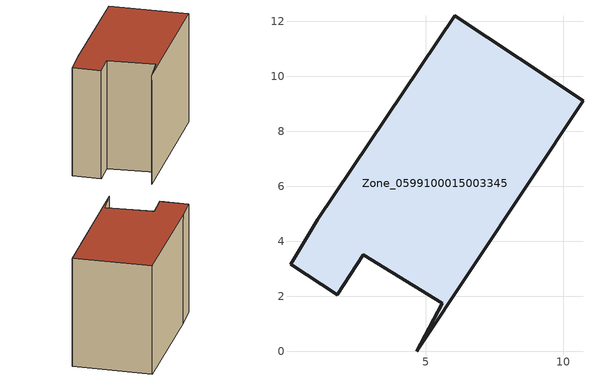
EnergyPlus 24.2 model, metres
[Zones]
Zone_0599100015003345
 floor ground (C_G): 6.06,12.21 10.72,9.12 4.67,0 5.61,1.75 2.72,3.51 1.78,2.05 0.08,3.17 1.08,4.8 z0.74
 wall outside (C_F): 10.72,9.12 6.06,12.21 1.08,4.8 0.08,3.17 1.78,2.05 2.72,3.51 5.61,1.75 4.67,0 10.72,9.12 z0.74:8.73
 roof outside (C_R): 0.08,3.17 1.78,2.05 2.72,3.51 5.61,1.75 4.67,0 10.72,9.12 6.06,12.21 1.08,4.8 z8.73
[BUILDING]
Pand.0599100015003345: North Axis=0; Terrain=City; Loads Convergence Tolerance Value=0.04; Temperature Convergence Tolerance Value=0.4; Solar Distribution=FullExterior; Maximum Number of Warmup Days=25; Minimum Number of Warmup Days=1
[Site:Location]
Rotterdam.The.Hague.AP_ZH_NLD Design_Conditions: Latitude=51.96; Longitude=4.45; Time Zone=1; Elevation=-4.5
[SITE:GROUNDTEMPERATURE:BUILDINGSURFACE]
18, 18, 18, 18, 18, 18, 18, 18, 18, 18, 18, 18
[MATERIAL] Thermal Absorptance=0.9; Solar Absorptance=0.7; Visible Absorptance=0.7
Name | Roughness | Thickness | Conductivity | Density | Specific Heat
G.TI.1965-1974 | MediumSmooth | 0.15 | 0.882353 | 540 | 1210
F.TI.1965-1974 | Rough | 0.3 | 0.697674 | 1920 | 840
R.TI.1965-1974 | MediumRough | 0.2 | 0.232558 | 1500 | 1000
[CONSTRUCTION]
C_G: G.TI.1965-1974
C_F: F.TI.1965-1974
C_R: R.TI.1965-1974
[ZONE]
Zone_0599100015003345: Type=1; Multiplier=1; Ceiling Height=Autocalculate; Volume=Autocalculate; Floor Area=autocalculate; Part of Total Floor Area=Yes
[ZONEINFILTRATION:DESIGNFLOWRATE]
Infil_Zone_0599100015003345: Zone or ZoneList or Space or SpaceList=Zone_0599100015003345; Schedule=AlwaysOn; Design Flow Rate Calculation Method=Flow/Area; Flow Rate per Floor Area=0.003; Constant Term Coefficient=1; Temperature Term Coefficient=0; Velocity Term Coefficient=0; Velocity Squared Term Coefficient=0
[HVACTEMPLATE:ZONE:IDEALLOADSAIRSYSTEM]
Zone_0599100015003345: Maximum Heating Supply Air Temperature=50; Minimum Cooling Supply Air Temperature=13; Maximum Heating Supply Air Humidity Ratio=0.0156; Minimum Cooling Supply Air Humidity Ratio=0.0077; Heating Limit=NoLimit; Cooling Limit=NoLimit; Dehumidification Control Type=ConstantSensibleHeatRatio; Cooling Sensible Heat Ratio=0.7; Dehumidification Setpoint=60; Humidification Control Type=None; Humidification Setpoint=30; Outdoor Air Method=None; Outdoor Air Flow Rate per Person=0.00944; Outdoor Air Flow Rate per Zone Floor Area=0; Outdoor Air Flow Rate per Zone=0; Demand Controlled Ventilation Type=None; Outdoor Air Economizer Type=NoEconomizer; Heat Recovery Type=None; Sensible Heat Recovery Effectiveness=0.7; Latent Heat Recovery Effectiveness=0.65
[ZONECONTROL:THERMOSTAT]
ThermostatControl_Zone_0599100015003345: Zone or ZoneList=Zone_0599100015003345; Control Type Schedule=DualSetpointControlType; Control 1=Thermostat_Zone_0599100015003345; Temperature Difference Between Cutout And Setpoint=0
[THERMOSTATSETPOINT:DUALSETPOINT]
Thermostat_Zone_0599100015003345: Heating Setpoint Temperature Schedule=HeatingSetpoint_Zone_0599100015003345; Cooling Setpoint Temperature Schedule=CoolingSetpoint_Zone_0599100015003345
[SCHEDULE:COMPACT]
HeatingSetpoint_Zone_0599100015003345: Through: 12/31, For: AllDays, Until: 24:00, 21
CoolingSetpoint_Zone_0599100015003345: Through: 12/31, For: AllDays, Until: 24:00, 24
DualSetpointControlType: Through: 12/31, For: AllDays, Until: 24:00, 4
AlwaysOn: Through: 12/31, For: AllDays, Until: 24:00, 1
